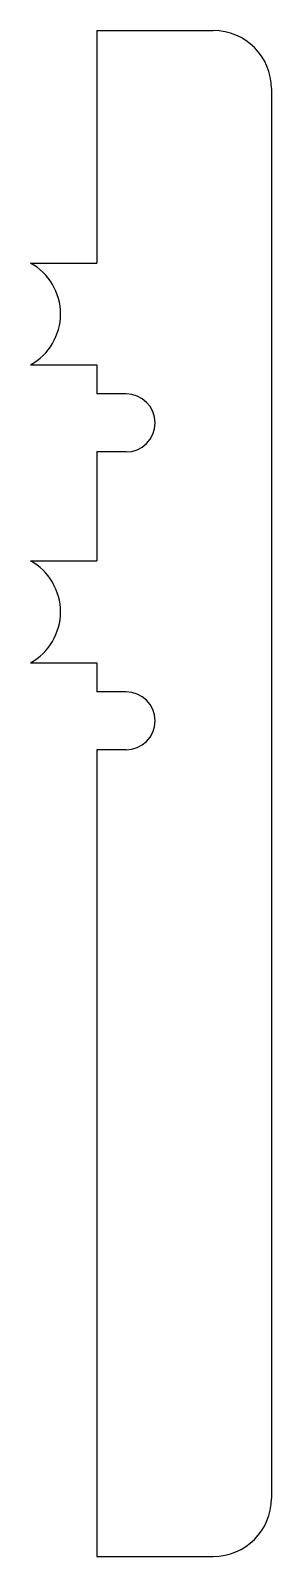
# Model space of a CAD drawing. Header units: millimetres. Extents: x 3 to 20, y -52 to 52.
import ezdxf

# ---------------------------------------------------------------- set-up
doc = ezdxf.new("R2010")
doc.units = ezdxf.units.MM
doc.layers.get('0').update_dxf_attribs({"lineweight": 25, "true_color": 0xffffff})

msp = doc.modelspace()

# ---------------------------------------------------------------- linework, layer by layer
for p, q in [((8, 52.5), (16, 52.5)), ((8, 52.5), (8, 36.5)), ((20, 48.5), (20, -48.5)), ((3.44, 36.5), (8, 36.5)), ((3.44, 29.5), (8, 29.5)), ((8, 29.5), (8, 27.5)), ((10, 27.5), (8, 27.5)), ((10, 23.5), (8, 23.5)), ((8, 23.5), (8, 16)), ((3.44, 16), (8, 16)), ((3.44, 9), (8, 9)), ((8, 9), (8, 7)), ((10, 7), (8, 7)), ((8, 3), (8, -52.5)), ((10, 3), (8, 3)), ((8, -52.5), (16, -52.5))]:
    msp.add_line(p, q)
for centre, radius, start, end in [((16, 48.5), 4, 0, 90), ((1.5, 33), 4, 298.955, 61.045), ((10, 25.5), 2, 270, 90), ((1.5, 12.5), 4, 298.955, 61.045), ((10, 5), 2, 270, 90), ((16, -48.5), 4, 270, 0)]:
    msp.add_arc(centre, radius, start, end)

doc.saveas('drawing.dxf')
